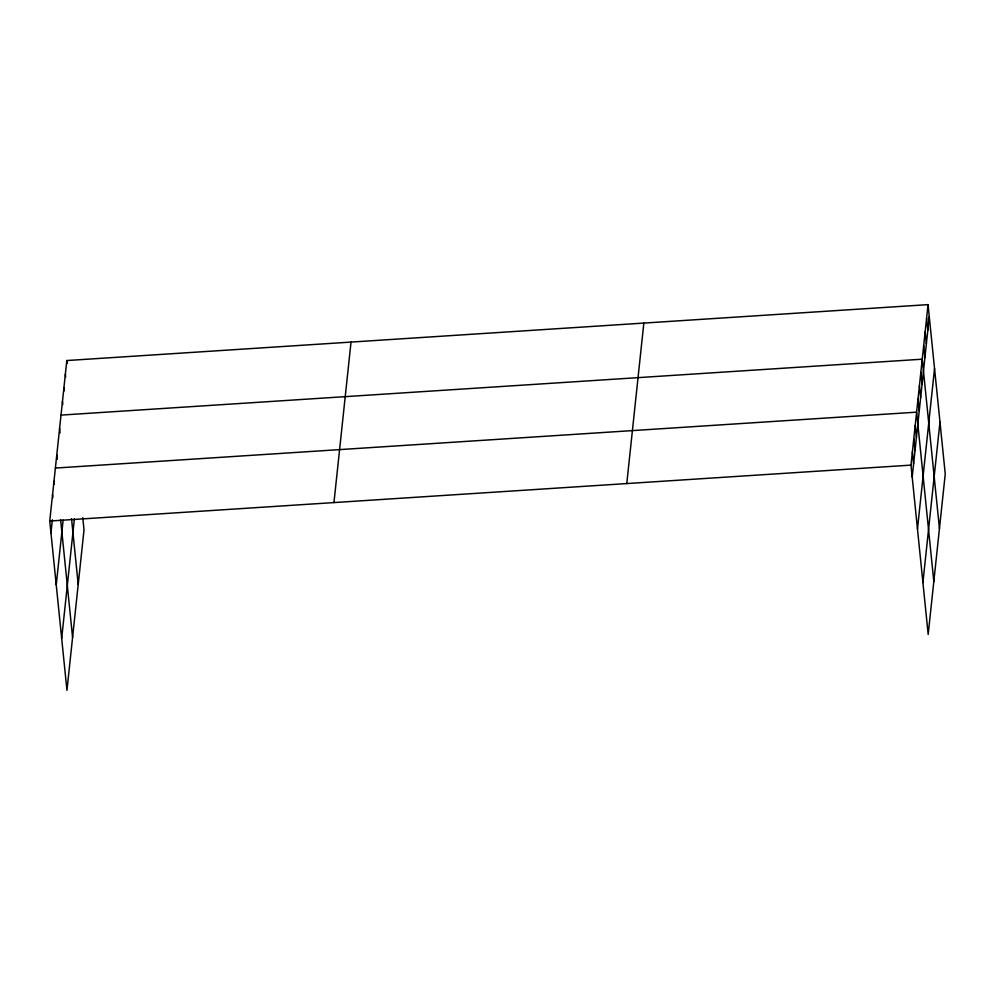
<?xml version="1.0" encoding="UTF-8"?>
<svg xmlns="http://www.w3.org/2000/svg" width="995" height="995" viewBox="0 0 995 995"><rect width="100%" height="100%" fill="white"/><g stroke="black" fill="none" stroke-linecap="round" stroke-linejoin="round"><path stroke-width="1.49" d="M82.772 517.661L84.015 529.887L66.951 690.368L49.75 521.032L66.814 360.538L928.049 304.632L945.25 473.968L928.186 634.462L910.985 465.113L928.049 304.632M50.969 532.972L52.374 519.738M56.242 584.911L63.12 520.186M61.678 638.429L74.389 518.868M333.959 502.574L351.024 342.093M626.775 483.57L643.84 323.076M912.204 477.065L929.268 316.584M917.477 529.004L934.541 368.523M922.912 582.523L939.976 422.029M61.006 415.102L922.253 359.195L939.454 528.544M55.384 468.06L916.619 412.154L933.82 581.503M49.75 521.032L910.985 465.113M926.594 318.276L927.813 330.216M925.151 331.92L926.357 343.86M923.696 345.551L924.915 357.503M920.835 372.441L922.054 384.381M919.43 385.674L920.649 397.627M918.024 398.92L919.243 410.86M915.213 425.4L916.42 437.34M913.796 438.633L915.014 450.586M912.39 451.879L913.609 463.819M66.814 360.538L67.113 363.523M65.359 374.182L65.67 377.167M63.916 387.826L64.215 390.811M62.461 401.458L62.76 404.455M71.54 518.743L78.207 584.451M59.6 428.347L60.061 432.825M56.79 454.827L57.25 459.304M60.633 519.738L72.585 637.409M53.979 481.306L54.277 484.291M52.561 494.54L52.872 497.537"/></g></svg>
